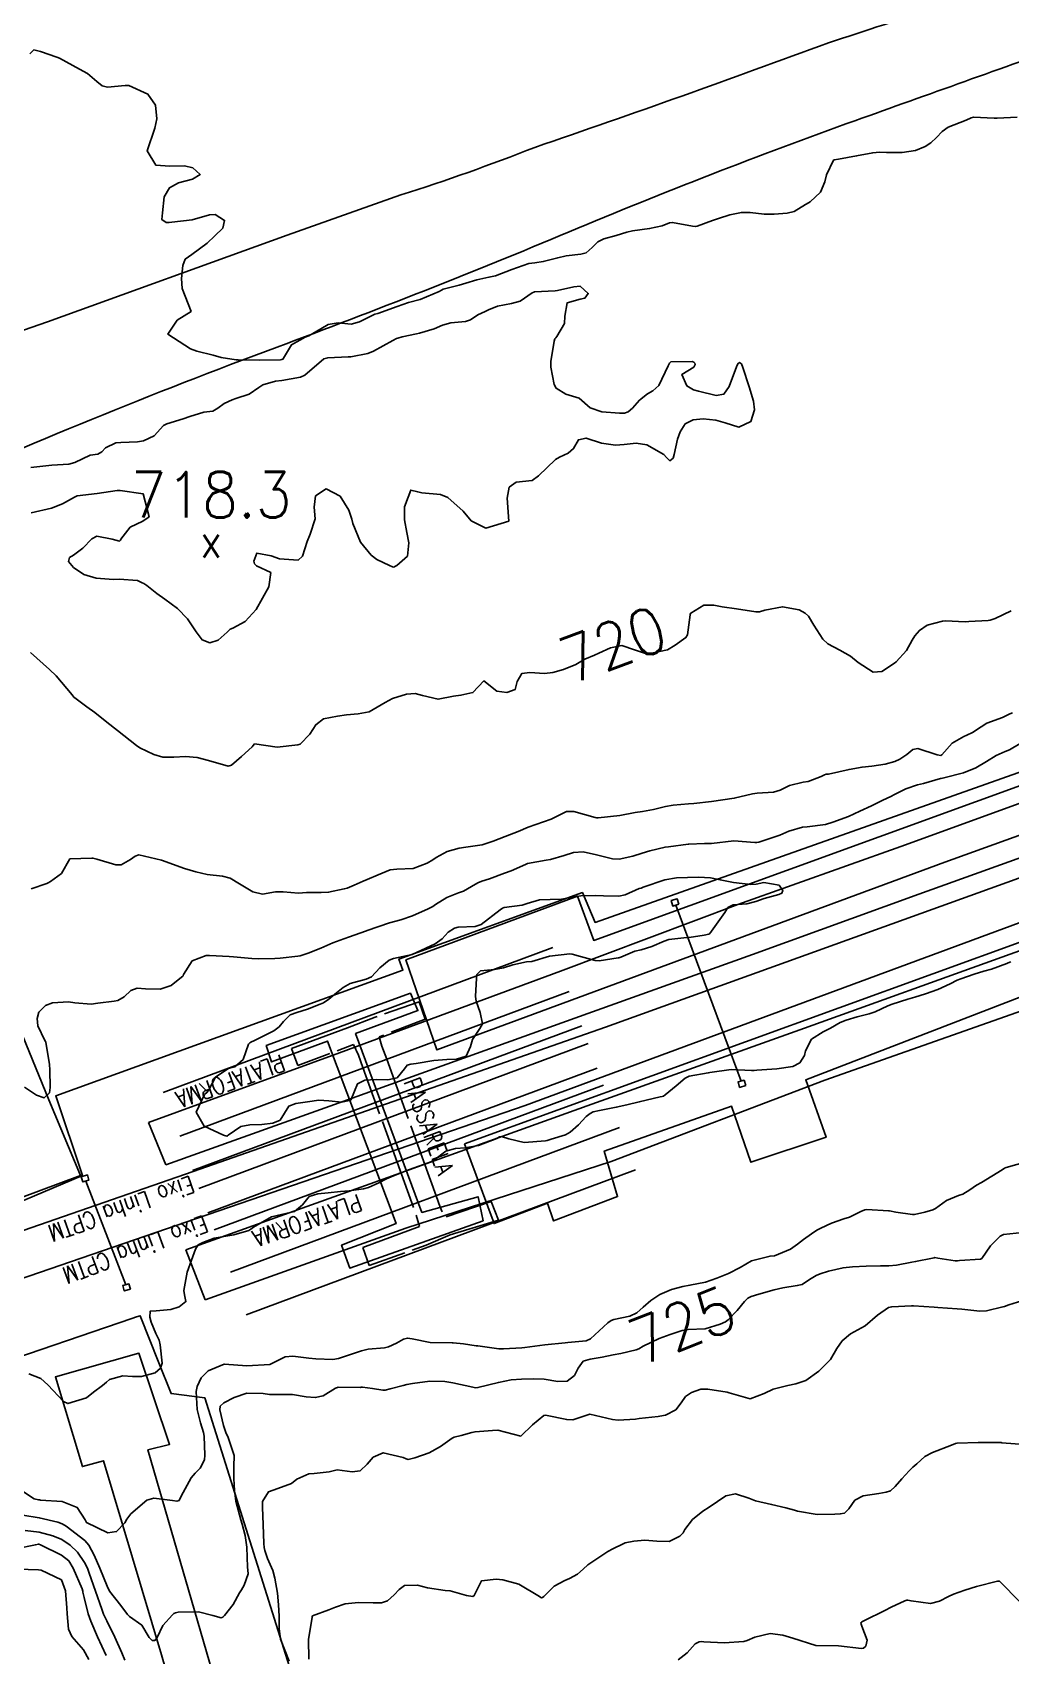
# Model space of a CAD drawing. Header units: metres. Extents: x 307586 to 320046, y 7427249 to 7434250.
# Drawn here: x 312588.5 to 312674, y 7431961.5 to 7432103.5 of the extents above; entities that cross this region are included whole.
import ezdxf
from ezdxf.enums import TextEntityAlignment as Align

# ---------------------------------------------------------------- set-up
doc = ezdxf.new("R2010")
doc.units = ezdxf.units.M
doc.header["$MEASUREMENT"] = 0
doc.linetypes.add('CONTINUO', pattern=[0])
doc.linetypes.add('TRACEJADO', pattern=[8.7, 8, -0.7])
for name, color, linetype in [('Cotas', 45, 'Continuous'), ('Curvas de Nivel 1m', 11, 'Continuous'), ('Curvas de Nivel 5m', 15, 'Continuous'), ('Divisa', 42, 'FENCELINE2'), ('Estações', 252, 'Continuous'), ('Linha Férrea', 20, 'Continuous'), ('PASSARELA', 45, 'Continuous'), ('PLATAFORMA', 45, 'Continuous'), ('Pontes_Viadutos_Tubos', 190, 'Continuous'), ('Pontos Cotados', 45, 'Continuous'), ('Portico', 45, 'Continuous'), ('TEXTO', 45, 'Continuous'), ('TRILHO', 45, 'Continuous'), ('Vias Primárias', 230, 'Continuous')]:
    doc.layers.add(name, color=color, linetype=linetype)
doc.styles.add('ROMANS', font='romans', dxfattribs={"height": 0.2})
doc.styles.add('Style-STANDARD', font='STANDARD.shx')
doc.linetypes.add('FENCELINE2', pattern='A,0.25,-0.1,[132,ltypeshp.shx,S=0.1,R=0,X=-0.1,Y=0],-0.1,1', length=1.45)

# ---------------------------------------------------------------- blocks, each defined once
blk = doc.blocks.new('ELVTXT_106')
at = {"layer": 'Pontos Cotados', "linetype": 'Continuous', "style": 'Style-STANDARD'}
for s, height, p in [('718.3', 4, (0, 4)), ('x', 3, (0, 0))]:
    blk.add_text(s, height=height, dxfattribs=at).set_placement(p, align=Align.MIDDLE_CENTER)

msp = doc.modelspace()

# ---------------------------------------------------------------- linework, layer by layer
at = {"layer": 'Curvas de Nivel 1m', "flags": 128}
for points, elevation in [([(312588.39, 7432061.49), (312590.16, 7432061.9), (312591.13, 7432062.25), (312592.18, 7432062.85), (312592.43, 7432062.95), (312594.18, 7432063.18), (312595.92, 7432063.43), (312596.19, 7432063.42), (312598.18, 7432063.14), (312598.71, 7432061.13), (312598.15, 7432060.75), (312597.06, 7432060.23), (312596.23, 7432059.16), (312596.2, 7432059.09), (312596.13, 7432059.01), (312595.47, 7432059.17), (312594.14, 7432059.43), (312593.7, 7432059.19), (312592.92, 7432058.4), (312592.11, 7432057.77), (312591.76, 7432057.56), (312591.66, 7432057.21), (312592.1, 7432056.69), (312592.99, 7432056.09), (312594.09, 7432055.77), (312595.59, 7432055.66), (312596.09, 7432055.68), (312597.68, 7432055.55), (312598.09, 7432055.36), (312598.24, 7432055.29), (312598.5, 7432055.13), (312599.38, 7432054.42), (312600.07, 7432053.92), (312601.18, 7432053.1), (312602.05, 7432052.22), (312602.81, 7432051.08), (312603.34, 7432050.38), (312604.02, 7432050.12), (312604.73, 7432050.35), (312605.53, 7432051.05), (312605.79, 7432051.29), (312606.04, 7432051.4), (312607.1, 7432051.98), (312608.06, 7432053.02), (312609.16, 7432055), (312609.34, 7432056.25), (312608.1, 7432056.83), (312607.93, 7432057.02), (312607.86, 7432057.26), (312608.12, 7432057.94), (312609.39, 7432057.73), (312610.11, 7432057.45), (312611.74, 7432057.35), (312612.11, 7432057.7), (312612.53, 7432058.96), (312612.79, 7432059.61), (312613.21, 7432060.95), (312613.15, 7432061.97), (312613.24, 7432062.95), (312614.19, 7432063.57), (312615.42, 7432062.93), (312616.16, 7432061.71), (312616.44, 7432060.92), (312616.53, 7432060.54), (312617.19, 7432058.91), (312618.12, 7432057.78), (312618.62, 7432057.4), (312619.72, 7432056.88), (312619.99, 7432056.76), (312620.1, 7432056.74), (312620.2, 7432056.77), (312620.37, 7432056.87), (312621.29, 7432057.69), (312621.42, 7432058.86), (312621.23, 7432059.77), (312621.03, 7432060.86), (312621.04, 7432061.99), (312621.34, 7432062.86), (312621.58, 7432063.47), (312622.19, 7432063.31), (312622.56, 7432063.22), (312624.19, 7432063.07), (312624.83, 7432062.81), (312626.17, 7432061.62), (312626.87, 7432060.79), (312628.15, 7432060.14), (312630.15, 7432060.75), (312630, 7432062.75), (312630.19, 7432063.72), (312630.79, 7432064.15), (312632.2, 7432064.3), (312632.74, 7432064.72), (312634.22, 7432066.13), (312634.57, 7432066.35), (312635.34, 7432066.69), (312635.81, 7432067.1), (312636.24, 7432067.87), (312636.91, 7432068.01), (312638.24, 7432067.57), (312639.48, 7432067.39), (312640.24, 7432067.45), (312641.29, 7432067.57), (312642.23, 7432067.41), (312643.7, 7432066.59), (312643.95, 7432066.31), (312644.22, 7432066.03), (312644.52, 7432066.27), (312644.61, 7432066.58), (312644.9, 7432067.91), (312645.12, 7432068.57), (312645.58, 7432069.25), (312646.26, 7432069.61), (312647.13, 7432069.69), (312648.26, 7432069.58), (312649.07, 7432069.34), (312650.26, 7432068.98), (312651.3, 7432069.46), (312651.63, 7432070.5), (312651.53, 7432071.25), (312651.17, 7432072.5), (312650.62, 7432074.2), (312650.49, 7432074.51), (312650.32, 7432074.62), (312650.18, 7432074.51), (312650.06, 7432074.26), (312649.42, 7432072.52), (312648.96, 7432071.86), (312648.29, 7432071.74), (312646.74, 7432072.11), (312646.3, 7432072.23), (312645.71, 7432072.57), (312645.29, 7432073.59), (312646.32, 7432074.23), (312646.43, 7432074.45), (312646.4, 7432074.56), (312646.32, 7432074.64), (312646.19, 7432074.7), (312644.32, 7432074.68), (312644.19, 7432074.58), (312644.07, 7432074.33), (312643.28, 7432072.6), (312642.74, 7432072.16), (312642.29, 7432071.89), (312641.58, 7432071.32), (312640.95, 7432070.62), (312640.6, 7432070.3), (312640.27, 7432070.2), (312639.82, 7432070.19), (312638.27, 7432070.32), (312637.27, 7432070.67), (312636.29, 7432071.5), (312635.13, 7432071.85), (312634.3, 7432072.37), (312634.11, 7432072.7), (312633.83, 7432074.22), (312633.82, 7432074.71), (312634.13, 7432076.49), (312634.18, 7432076.7), (312634.25, 7432076.79), (312634.35, 7432076.89), (312635.01, 7432078.05), (312635.04, 7432078.69), (312635.25, 7432079.83), (312636.39, 7432080.16), (312636.8, 7432080.26), (312637.09, 7432080.67), (312636.4, 7432081.29), (312635.85, 7432081.23), (312634.4, 7432080.91), (312634.21, 7432080.88), (312632.39, 7432080.8), (312632.34, 7432080.79), (312632.18, 7432080.73), (312631.15, 7432079.98), (312630.38, 7432079.79), (312629.15, 7432079.54), (312628.38, 7432079.22), (312628.07, 7432079.08), (312627.45, 7432078.79), (312626.79, 7432078.37), (312626.36, 7432078.22), (312625.07, 7432078.1), (312624.36, 7432077.89), (312623.63, 7432077.56), (312622.35, 7432077.19), (312622.07, 7432077.13), (312620.82, 7432076.87), (312620.45, 7432076.76), (312620.34, 7432076.72), (312620.02, 7432076.55), (312618.33, 7432075.62), (312617.82, 7432075.41), (312616.33, 7432075.13), (312616.12, 7432075.12), (312614.32, 7432075.04), (312613.99, 7432074.94), (312612.31, 7432073.51), (312611.95, 7432073.33), (312610.3, 7432073.06), (312609.75, 7432073), (312608.64, 7432072.67), (312608.29, 7432072.44), (312607.45, 7432071.87), (312606.28, 7432071.47), (312605.96, 7432071.36), (312605.27, 7432071.05), (312604.7, 7432070.63), (312604.27, 7432070.38), (312603.48, 7432070.28), (312602.26, 7432069.9), (312601.67, 7432069.69), (312600.25, 7432069.27), (312599.97, 7432069.11), (312599.15, 7432068.21), (312598.23, 7432067.76), (312597.7, 7432067.68), (312596.23, 7432067.63), (312595.81, 7432067.59), (312594.89, 7432067.17), (312594.58, 7432066.82), (312594.22, 7432066.62), (312593.55, 7432066.52), (312592.21, 7432065.88), (312591.69, 7432065.73), (312590.21, 7432065.64), (312588.38, 7432065.43)], 719), ([(312588.41, 7432028.6), (312589.77, 7432029.06), (312589.88, 7432029.12), (312590.1, 7432029.23), (312591.06, 7432029.94), (312591.79, 7432031.21), (312593.69, 7432031.29), (312593.79, 7432031.29), (312594.15, 7432031.18), (312595.79, 7432030.69), (312596.25, 7432030.7), (312597.08, 7432031.15), (312597.48, 7432031.46), (312597.8, 7432031.56), (312599.79, 7432031.11), (312601.79, 7432030.36), (312602.8, 7432030.09), (312603.78, 7432029.86), (312605.13, 7432029.69), (312605.78, 7432029.52), (312606.61, 7432029.03), (312607.76, 7432028.33), (312608.63, 7432028.14), (312609.76, 7432028.34), (312610.42, 7432028.33), (312611.76, 7432028.2), (312612.46, 7432028.26), (312613.76, 7432028.27), (312614.4, 7432028.29), (312615.77, 7432028.58), (312616.03, 7432028.66), (312616.63, 7432028.91), (312617.42, 7432029.26), (312617.78, 7432029.4), (312618.72, 7432029.82), (312619.79, 7432030.26), (312620.35, 7432030.3), (312621.79, 7432030.36), (312623, 7432030.83), (312623.5, 7432031.12), (312623.8, 7432031.33), (312624.75, 7432031.86), (312625.81, 7432032.14), (312626.38, 7432032.23), (312627.82, 7432032.45), (312628.08, 7432032.52), (312628.79, 7432032.77), (312629.83, 7432033.16), (312630.96, 7432033.61), (312631.84, 7432033.99), (312633.84, 7432034.7), (312635.19, 7432035.35), (312635.85, 7432035.36), (312637.69, 7432034.82), (312637.84, 7432034.79), (312637.97, 7432034.79), (312639.85, 7432035), (312641.2, 7432035.26), (312641.85, 7432035.37), (312642.79, 7432035.54), (312643.86, 7432035.8), (312644.52, 7432035.91), (312645.86, 7432036.04), (312646.34, 7432036.07), (312647.86, 7432036.22), (312649.86, 7432036.51), (312651.46, 7432036.91), (312651.87, 7432036.97), (312653.3, 7432037.04), (312653.87, 7432037.22), (312654.7, 7432037.63), (312655.89, 7432037.92), (312656.33, 7432037.99), (312657.45, 7432038.42), (312657.75, 7432038.57), (312657.89, 7432038.61), (312658.11, 7432038.63), (312659.9, 7432039.04), (312661.04, 7432039.24), (312661.9, 7432039.31), (312663.04, 7432039.49), (312663.91, 7432039.73), (312664.33, 7432039.92), (312664.94, 7432040.33), (312665.47, 7432040.77), (312665.92, 7432040.86), (312667.6, 7432040.3), (312667.91, 7432040.26), (312668.01, 7432040.3), (312668.9, 7432041.32), (312669.94, 7432041.91), (312670.19, 7432042.02), (312670.69, 7432042.26), (312671.44, 7432042.77), (312671.95, 7432043.07), (312673.3, 7432043.58), (312673.96, 7432043.91), (312674.18, 7432044)], 721), ([(312587.8, 7432011.26), (312588.86, 7432010.56), (312589.54, 7432010.31), (312590.01, 7432010.76), (312590.07, 7432011.22), (312590.04, 7432012.76), (312589.99, 7432013.23), (312589.67, 7432015.17), (312589.65, 7432015.23), (312589.6, 7432015.32), (312588.99, 7432016.61), (312588.91, 7432017.24), (312589.06, 7432017.81), (312589.64, 7432018.38), (312590.25, 7432018.61), (312591.65, 7432018.71), (312592.22, 7432018.63), (312593.64, 7432018.5), (312594.23, 7432018.59), (312595.65, 7432018.77), (312595.98, 7432018.83), (312596.52, 7432019.15), (312597.1, 7432019.7), (312597.66, 7432019.91), (312598.38, 7432019.85), (312599.66, 7432019.83), (312600.63, 7432020.13), (312601.67, 7432020.98), (312601.72, 7432021.09), (312602.48, 7432022.29), (312603.7, 7432022.76), (312603.99, 7432022.77), (312605.7, 7432022.68), (312606.09, 7432022.64), (312607.69, 7432022.49), (312608.24, 7432022.47), (312609.7, 7432022.5), (312610.15, 7432022.53), (312611.7, 7432022.7), (312611.92, 7432022.74), (312612.62, 7432022.96), (312613.71, 7432023.39), (312614.76, 7432023.88), (312615.72, 7432024.23), (312616.23, 7432024.4), (312617.63, 7432024.9), (312617.7, 7432024.92), (312617.72, 7432024.93), (312617.77, 7432024.94), (312619.73, 7432025.61), (312620.71, 7432025.88), (312621.74, 7432026.22), (312623.11, 7432026.83), (312623.52, 7432027.05), (312623.75, 7432027.21), (312624.72, 7432027.85), (312625.76, 7432028.24), (312626.18, 7432028.38), (312626.88, 7432028.79), (312627.44, 7432029.12), (312627.78, 7432029.25), (312628.47, 7432029.46), (312629.78, 7432029.95), (312630.35, 7432030.18), (312631.61, 7432030.73), (312631.73, 7432030.79), (312631.79, 7432030.81), (312633.41, 7432031.1), (312633.8, 7432031.17), (312634.98, 7432031.51), (312635.81, 7432031.78), (312636.66, 7432031.82), (312637.81, 7432031.58), (312639.22, 7432031.22), (312639.8, 7432031.19), (312640.98, 7432031.44), (312641.81, 7432031.7), (312642.49, 7432031.93), (312643.82, 7432032.24), (312644.11, 7432032.28), (312645.82, 7432032.49), (312645.89, 7432032.49), (312647.27, 7432032.55), (312647.79, 7432032.57), (312647.82, 7432032.57), (312647.86, 7432032.57), (312649.83, 7432032.79), (312651.66, 7432032.65), (312651.82, 7432032.64), (312652.01, 7432032.67), (312653.83, 7432033.29), (312654.64, 7432033.64), (312655.84, 7432033.99), (312656.24, 7432034.03), (312657.84, 7432034.23), (312658.49, 7432034.41), (312659.85, 7432034.93), (312660.85, 7432035.38), (312661.86, 7432035.86), (312662.86, 7432036.36), (312663.54, 7432036.67), (312663.87, 7432036.84), (312664.86, 7432037.35), (312665.88, 7432037.69), (312666.39, 7432037.81), (312667.89, 7432038.24), (312667.94, 7432038.25), (312668.19, 7432038.3), (312669.9, 7432038.75), (312670.98, 7432039.19), (312671.91, 7432039.72), (312672.77, 7432040.24), (312673.54, 7432040.61), (312673.92, 7432040.76), (312674.85, 7432041.29)], 722), ([(312588.19, 7431986.19), (312589.25, 7431985.77), (312589.85, 7431985.22), (312591.23, 7431983.75), (312591.6, 7431983.58), (312593.23, 7431984.07), (312593.85, 7431984.56), (312594.64, 7431985.17), (312594.97, 7431985.44), (312595.25, 7431985.69), (312596.4, 7431986), (312597.25, 7431985.94), (312598.05, 7431985.93), (312599.25, 7431986.26), (312599.7, 7431986.67), (312599.84, 7431987.1), (312599.67, 7431988.72), (312599.58, 7431989.11), (312599.3, 7431989.7), (312598.89, 7431990.69), (312598.78, 7431991.12), (312598.79, 7431991.65), (312599.32, 7431991.7), (312600.62, 7431991.8), (312601.33, 7431992.05), (312601.93, 7431992.49), (312601.79, 7431993.08), (312601.73, 7431993.47), (312602.04, 7431995.08), (312602.42, 7431996.13), (312602.75, 7431997.07), (312603, 7431997.45), (312603.39, 7431997.67), (312604.4, 7431998.05), (312605.4, 7431998.22), (312606.12, 7431998.32), (312607.41, 7431998.72), (312607.6, 7431998.83), (312607.82, 7431999.01), (312609.42, 7431999.92), (312610.29, 7432000.12), (312611.43, 7432000.38), (312612.12, 7432000.96), (312612.71, 7432001.69), (312613.45, 7432001.92), (312614.37, 7432002.01), (312615.45, 7432002.11), (312616.2, 7432002.17), (312617.45, 7432002.35), (312617.89, 7432002.46), (312618.78, 7432002.88), (312619.47, 7432003.22), (312620.08, 7432003.48), (312621.47, 7432004.06), (312623.42, 7432004.76), (312623.48, 7432004.77), (312623.52, 7432004.78), (312623.56, 7432004.82), (312624.66, 7432005.64), (312625.49, 7432005.88), (312626.33, 7432005.95), (312627.5, 7432006.15), (312629.1, 7432006.76), (312629.35, 7432006.91), (312629.51, 7432006.93), (312630.14, 7432006.74), (312631.5, 7432006.42), (312633.36, 7432006.56), (312633.5, 7432006.59), (312633.58, 7432006.62), (312633.84, 7432006.7), (312635.11, 7432007.08), (312635.51, 7432007.3), (312636.24, 7432007.96), (312636.91, 7432008.67), (312637.25, 7432008.95), (312637.54, 7432009.08), (312638.09, 7432009.21), (312639.54, 7432009.49), (312640.46, 7432009.7), (312641.55, 7432009.96), (312643.37, 7432010.4), (312643.55, 7432010.44), (312643.66, 7432010.47), (312643.82, 7432010.58), (312644.78, 7432011.35), (312645.57, 7432012.03), (312645.93, 7432012.2), (312647.58, 7432012.5), (312647.61, 7432012.51), (312647.73, 7432012.54), (312649.59, 7432012.79), (312651.37, 7432012.71), (312651.59, 7432012.71), (312651.84, 7432012.74), (312653.59, 7432012.85), (312654.98, 7432013.05), (312655.59, 7432013.37), (312656.01, 7432014.03), (312656.1, 7432014.44), (312656.6, 7432015.44), (312657.62, 7432016.08), (312658.28, 7432016.41), (312659.12, 7432016.91), (312659.63, 7432017.12), (312660.61, 7432017.4), (312661.64, 7432017.67), (312662.17, 7432017.84), (312663.28, 7432018.35), (312663.65, 7432018.5), (312665.04, 7432018.95), (312665.66, 7432019.13), (312666.58, 7432019.4), (312667.67, 7432019.79), (312668.72, 7432020.28), (312669.35, 7432020.6), (312669.68, 7432020.73), (312670.82, 7432021.13), (312671.69, 7432021.4), (312672.35, 7432021.58), (312673.7, 7432022.07), (312673.8, 7432022.12), (312674.04, 7432022.22)], 723), ([(312587.72, 7431975.85), (312588.67, 7431975.24), (312589.05, 7431975.16), (312589.12, 7431975.15), (312589.22, 7431975.14), (312591.12, 7431975), (312592.43, 7431974.5), (312593.11, 7431973.42), (312593.23, 7431973.18), (312595.09, 7431972.26), (312595.87, 7431972.38), (312596.57, 7431973.15), (312596.77, 7431973.48), (312597.11, 7431973.94), (312598.5, 7431975.12), (312599.12, 7431975.31), (312600.76, 7431975.09), (312601.12, 7431975.05), (312601.32, 7431975.09), (312601.51, 7431975.47), (312602.39, 7431977.07), (312602.73, 7431977.49), (312603.16, 7431977.94), (312603.55, 7431978.67), (312603.58, 7431979.06), (312603.52, 7431980.72), (312603.47, 7431981.06), (312603.21, 7431981.89), (312602.9, 7431983.06), (312602.81, 7431984.64), (312602.9, 7431985.07), (312603.25, 7431985.84), (312603.87, 7431986.44), (312605.26, 7431987.01), (312605.29, 7431987.01), (312607.26, 7431986.88), (312609.26, 7431986.99), (312610.59, 7431987.66), (312611.27, 7431987.73), (312612.67, 7431987.55), (312613.27, 7431987.49), (312614.76, 7431987.44), (312615.27, 7431987.51), (312616.32, 7431987.87), (312617.28, 7431988.19), (312617.85, 7431988.32), (312619.29, 7431988.46), (312619.62, 7431988.53), (312620.32, 7431988.86), (312620.94, 7431989.21), (312621.3, 7431989.31), (312621.69, 7431989.24), (312623.29, 7431988.93), (312625.21, 7431988.88), (312625.29, 7431988.88), (312626.18, 7431988.79), (312627.29, 7431988.64), (312627.45, 7431988.62), (312629.29, 7431988.37), (312629.68, 7431988.35), (312631.29, 7431988.44), (312631.55, 7431988.47), (312633.29, 7431988.7), (312635.09, 7431988.89), (312635.3, 7431988.92), (312636.9, 7431989.06), (312637.3, 7431989.24), (312638.82, 7431990.64), (312639.11, 7431990.84), (312639.32, 7431990.92), (312640.72, 7431991.22), (312641.33, 7431991.51), (312641.91, 7431992.02), (312642.56, 7431992.59), (312643.35, 7431993.11), (312644.37, 7431993.55), (312645.36, 7431993.81), (312645.99, 7431993.92), (312647.36, 7431994.19), (312648.35, 7431994.53), (312649.37, 7431994.94), (312650.38, 7431995.49), (312651.38, 7431996.06), (312652.99, 7431996.47), (312653.35, 7431996.5), (312653.38, 7431996.51), (312654.77, 7431997.07), (312655.4, 7431997.51), (312655.92, 7431997.92), (312656.61, 7431998.43), (312657.09, 7431998.75), (312657.42, 7431998.92), (312658.37, 7431999.36), (312659.43, 7431999.74), (312659.93, 7431999.88), (312660.93, 7432000.38), (312661.28, 7432000.52), (312661.44, 7432000.54), (312663.33, 7432000.44), (312663.43, 7432000.43), (312663.98, 7432000.33), (312665.43, 7432000.11), (312665.63, 7432000.12), (312666.52, 7432000.31), (312667.22, 7432000.51), (312667.44, 7432000.65), (312668.4, 7432001.34), (312669.46, 7432001.76), (312669.83, 7432001.89), (312670.45, 7432002.26), (312671.05, 7432002.67), (312671.47, 7432002.91), (312673.29, 7432004.03), (312673.48, 7432004.16), (312673.63, 7432004.22), (312675.49, 7432004.76)], 724), ([(312610.95, 7431961.05), (312610.18, 7431962.98), (312610.08, 7431963.89), (312610.07, 7431964.98), (312610.01, 7431965.98), (312609.94, 7431966.98), (312609.7, 7431968.32), (312609.51, 7431968.99), (312609.06, 7431970.04), (312608.81, 7431970.73), (312608.76, 7431970.99), (312608.73, 7431971.34), (312608.67, 7431973), (312608.61, 7431974.49), (312608.62, 7431975), (312609.13, 7431975.86), (312609.97, 7431976.14), (312611.14, 7431976.58), (312611.61, 7431976.96), (312612.67, 7431977.42), (312613.15, 7431977.45), (312614.46, 7431977.62), (312615.16, 7431977.79), (312616.45, 7431977.61), (312617.15, 7431977.68), (312617.76, 7431978.29), (312618.3, 7431978.88), (312619.18, 7431979.27), (312620.92, 7431978.85), (312621.17, 7431978.74), (312621.34, 7431978.68), (312621.94, 7431978.84), (312623.18, 7431979.26), (312624.19, 7431979.81), (312625.19, 7431980.54), (312625.36, 7431980.63), (312625.99, 7431980.79), (312626.93, 7431981.05), (312627.2, 7431981.11), (312628.74, 7431981.22), (312629.2, 7431981.26), (312631.19, 7431980.73), (312632.21, 7431981.72), (312633.22, 7431982.52), (312633.37, 7431982.55), (312635.22, 7431982.17), (312635.75, 7431982.14), (312637.22, 7431982.66), (312639.22, 7431982.19), (312639.72, 7431982.12), (312641.22, 7431982.22), (312641.55, 7431982.27), (312643.22, 7431982.44), (312643.34, 7431982.46), (312643.84, 7431982.57), (312644.76, 7431983.04), (312645.23, 7431983.65), (312645.61, 7431984.18), (312646.11, 7431984.55), (312646.95, 7431984.84), (312647.25, 7431984.85), (312647.54, 7431984.83), (312649.24, 7431984.57), (312649.42, 7431984.51), (312651.24, 7431983.99), (312652.46, 7431984.47), (312653.25, 7431984.85), (312654.54, 7431985.15), (312655.25, 7431985.29), (312656.11, 7431985.58), (312657.26, 7431986.42), (312658.27, 7431987.42), (312658.83, 7431988.4), (312659.3, 7431989.05), (312660.02, 7431989.67), (312661.31, 7431990.37), (312662.38, 7431991.3), (312663.34, 7431991.97), (312663.63, 7431992.04), (312665.34, 7431992.12), (312665.54, 7431992.12), (312667.34, 7431992.01), (312667.66, 7431991.98), (312669.34, 7431991.87), (312669.76, 7431991.84), (312671.33, 7431991.67), (312671.9, 7431991.68), (312673.34, 7431992.03), (312673.48, 7431992.07), (312673.87, 7431992.21), (312674.99, 7431992.56)], 726), ([(312612.68, 7431961.23), (312612.63, 7431962.95), (312612.96, 7431964.9), (312612.97, 7431964.94), (312613, 7431965.01), (312614.41, 7431965.53), (312615.01, 7431965.77), (312615.86, 7431966.07), (312617.02, 7431966.18), (312618.29, 7431966.15), (312619.02, 7431966.16), (312619.56, 7431966.32), (312620.14, 7431966.86), (312620.57, 7431967.32), (312621.04, 7431967.66), (312622.18, 7431967.69), (312623.03, 7431967.47), (312624.6, 7431967.23), (312625.03, 7431967.19), (312626.46, 7431966.79), (312627.02, 7431966.7), (312627.13, 7431966.78), (312627.75, 7431968.06), (312629.04, 7431968.21), (312629.64, 7431968.15), (312631.04, 7431967.79), (312632.82, 7431966.7), (312632.94, 7431966.61), (312633.02, 7431966.59), (312633.11, 7431966.61), (312633.21, 7431966.7), (312634.12, 7431967.61), (312635.04, 7431968.11), (312635.45, 7431968.27), (312636.16, 7431968.67), (312636.64, 7431969.08), (312637.06, 7431969.46), (312638.81, 7431970.63), (312638.98, 7431970.73), (312639.08, 7431970.79), (312640.31, 7431971.4), (312641.09, 7431971.53), (312642.05, 7431971.64), (312643.09, 7431971.55), (312644.16, 7431971.5), (312645.09, 7431971.98), (312645.39, 7431972.26), (312645.53, 7431972.56), (312646.22, 7431973.45), (312647.12, 7431974.17), (312647.67, 7431974.53), (312649.13, 7431975.51), (312649.96, 7431975.68), (312651.13, 7431975.29), (312651.72, 7431975.07), (312653.13, 7431974.75), (312654.38, 7431974.45), (312655.12, 7431974.25), (312655.38, 7431974.18), (312657.12, 7431973.87), (312658.64, 7431973.91), (312659.12, 7431973.93), (312659.51, 7431974), (312659.87, 7431974.38), (312660.39, 7431975.12), (312661.13, 7431975.5), (312662.51, 7431975.72), (312663.14, 7431975.82), (312663.52, 7431975.95), (312663.92, 7431976.33), (312664.5, 7431976.98), (312665.16, 7431977.7), (312665.48, 7431978), (312665.81, 7431978.31), (312666.52, 7431978.96), (312667.18, 7431979.29), (312668.84, 7431979.93), (312669.19, 7431980.09), (312669.34, 7431980.12), (312671.19, 7431980.17), (312673.14, 7431980.17), (312673.19, 7431980.16), (312673.26, 7431980.15), (312675.19, 7431980)], 727), ([(312587.07, 7431970.88), (312588.77, 7431971.23), (312589.03, 7431971.28), (312589.07, 7431971.27), (312589.2, 7431971.23), (312591.06, 7431970.32), (312591.68, 7431969.82), (312592.08, 7431969.19), (312592.85, 7431967.36), (312592.9, 7431967.18), (312592.92, 7431967.08), (312593.02, 7431966.62), (312593.39, 7431965.18), (312593.61, 7431964.56), (312594.2, 7431963.17), (312594.96, 7431961.53)], 727), ([(312587.87, 7431972.47), (312589.09, 7431972.32), (312590.3, 7431972), (312591.08, 7431971.68), (312591.81, 7431971.2), (312592.45, 7431970.57), (312593.06, 7431969.69), (312593.31, 7431969.18), (312593.48, 7431968.74), (312594.02, 7431967.17), (312594.58, 7431965.59), (312594.73, 7431965.16), (312595, 7431964.58), (312595.72, 7431963.15), (312596.32, 7431961.78), (312596.58, 7431961.14)], 726), ([(312587.22, 7431969.08), (312589.05, 7431969.04), (312589.26, 7431969.02), (312591.04, 7431968.16), (312591.4, 7431967.2), (312591.52, 7431965.72), (312591.53, 7431965.2), (312591.65, 7431963.86), (312591.96, 7431963.2), (312592.97, 7431962.03), (312593.45, 7431961.18)], 728), ([(312644.96, 7431961.15), (312645.75, 7431961.77), (312646.44, 7431962.55), (312646.78, 7431962.74), (312646.99, 7431962.77), (312647.2, 7431962.75), (312648.98, 7431962.64), (312650.7, 7431962.77), (312650.99, 7431962.86), (312651.66, 7431963.15), (312652.99, 7431963.46), (312654.11, 7431963.33), (312654.99, 7431963.07), (312656.98, 7431962.42), (312658.98, 7431962.39), (312660.98, 7431962.16), (312661.16, 7431962.19), (312661.35, 7431962.36), (312661.49, 7431962.87), (312661, 7431964.11), (312660.93, 7431964.37), (312660.94, 7431964.44), (312661, 7431964.5), (312661.25, 7431964.61), (312663.01, 7431965.47), (312663.59, 7431965.76), (312664.77, 7431966.32), (312664.96, 7431966.38), (312665.02, 7431966.38), (312665.32, 7431966.32), (312667.02, 7431966.1), (312667.81, 7431966.29), (312668.59, 7431966.71), (312669.03, 7431966.9), (312670.03, 7431967.27), (312671.04, 7431967.58), (312672.88, 7431968.05), (312673.05, 7431968.03), (312674.84, 7431966.2)], 728)]:
    msp.add_lwpolyline(points, dxfattribs=dict(at, elevation=elevation))
at = {"layer": 'Curvas de Nivel 1m', "elevation": 723, "flags": 128}
msp.add_lwpolyline([(312651.78, 7432028.99), (312652.44, 7432029.14), (312653.78, 7432028.92), (312654.1, 7432028.46), (312654.02, 7432028.21), (312653.77, 7432028.09), (312652.48, 7432027.76), (312651.76, 7432027.48), (312650.97, 7432027.28), (312649.75, 7432027.2), (312649.31, 7432026.96), (312649.03, 7432026.52), (312647.72, 7432024.7), (312647.63, 7432024.63), (312647.22, 7432024.54), (312645.93, 7432024.35), (312645.72, 7432024.33), (312644.14, 7432024.16), (312643.72, 7432024.03), (312642.66, 7432023.54), (312641.71, 7432023.26), (312641.18, 7432023.14), (312639.93, 7432022.63), (312639.77, 7432022.56), (312639.7, 7432022.55), (312638.05, 7432022.31), (312637.7, 7432022.32), (312636.41, 7432022.67), (312635.7, 7432022.88), (312635.49, 7432022.9), (312633.7, 7432022.7), (312632.17, 7432022.25), (312631.69, 7432022.2), (312630.49, 7432021.95), (312629.69, 7432021.67), (312628.9, 7432021.55), (312627.68, 7432021.42), (312627.37, 7432021.09), (312627.33, 7432020.78), (312627.25, 7432019.19), (312627.31, 7432018.78), (312627.64, 7432017.78), (312627.84, 7432016.78), (312627.62, 7432016.37), (312626.97, 7432015.43), (312626.81, 7432014.79), (312626.43, 7432013.96), (312625.59, 7432013.7), (312624.73, 7432013.67), (312623.59, 7432013.57), (312622.06, 7432013.32), (312621.59, 7432013.27), (312621.26, 7432013.18), (312621.04, 7432012.86), (312620.38, 7432012.06), (312619.57, 7432011.88), (312618.55, 7432011.91), (312617.57, 7432011.86), (312616.92, 7432011.55), (312616.67, 7432010.91), (312616.33, 7432010.12), (312615.54, 7432009.93), (312614.41, 7432010.06), (312613.54, 7432010.1), (312612.56, 7432009.97), (312611.54, 7432009.81), (312610.93, 7432009.59), (312610.53, 7432008.98), (312610.15, 7432008.36), (312609.52, 7432008.09), (312608.55, 7432007.97), (312607.52, 7432007.94), (312606.73, 7432007.81), (312605.63, 7432007.04), (312605.57, 7432006.98), (312605.5, 7432006.96), (312605.22, 7432007.04), (312603.51, 7432007.84), (312602.83, 7432009.07), (312603.55, 7432010.6), (312603.79, 7432010.81), (312603.96, 7432011.06), (312604.5, 7432012.12), (312605.58, 7432012.86), (312605.72, 7432012.9), (312606.19, 7432013.03), (312606.94, 7432013.68), (312607.4, 7432015.02), (312607.5, 7432015.12), (312607.6, 7432015.17), (312607.91, 7432015.32), (312609.61, 7432016.18), (312610.08, 7432016.53), (312610.46, 7432016.98), (312611.04, 7432017.57), (312611.63, 7432017.77), (312612.54, 7432018.06), (312613.65, 7432018.5), (312613.95, 7432018.63), (312614.43, 7432018.93), (312615.09, 7432019.49), (312615.66, 7432019.97), (312616.28, 7432020.31), (312617.67, 7432020.68), (312618.16, 7432020.89), (312618.88, 7432021.69), (312619.7, 7432022.36), (312620.06, 7432022.51), (312621.7, 7432022.85), (312623.71, 7432023.78), (312624.32, 7432024.21), (312624.86, 7432024.81), (312625.39, 7432025.14), (312625.73, 7432025.24), (312627.2, 7432025.31), (312627.73, 7432025.48), (312629.4, 7432026.76), (312629.59, 7432026.9), (312629.75, 7432026.97), (312631.31, 7432027.17), (312631.75, 7432027.31), (312632.84, 7432027.63), (312633.76, 7432027.65), (312634.76, 7432027.69), (312635.76, 7432027.87), (312636.46, 7432027.98), (312637.76, 7432028.01), (312638.43, 7432027.98), (312639.76, 7432027.96), (312640.32, 7432028.07), (312641.56, 7432028.61), (312641.73, 7432028.66), (312641.77, 7432028.68), (312641.89, 7432028.73), (312643.78, 7432029.39), (312644.81, 7432029.55), (312645.78, 7432029.59), (312646.72, 7432029.61), (312647.78, 7432029.57), (312648.64, 7432029.39), (312649.78, 7432029.15), (312651.31, 7432028.96)], close=True, dxfattribs=at)
at = {"layer": 'Curvas de Nivel 5m', "flags": 128}
for points, elevation in [([(312674.58, 7432096.07), (312672.83, 7432096), (312672.58, 7432096), (312670.78, 7432096.07), (312670.58, 7432096.03), (312670.14, 7432095.83), (312668.57, 7432095.2), (312668.03, 7432094.84), (312667.54, 7432094.31), (312667.04, 7432093.83), (312666.55, 7432093.51), (312665.71, 7432093.17), (312664.55, 7432093), (312663.18, 7432092.99), (312662.55, 7432093.01), (312661.96, 7432092.97), (312660.55, 7432092.69), (312658.98, 7432092.41), (312658.6, 7432092.36), (312658.54, 7432092.31), (312657.91, 7432091.04), (312657.77, 7432090.43), (312657.4, 7432089.53), (312656.5, 7432088.68), (312656.34, 7432088.59), (312656.09, 7432088.44), (312655.1, 7432087.84), (312654.48, 7432087.69), (312653.35, 7432087.61), (312652.48, 7432087.59), (312651.25, 7432087.73), (312650.48, 7432087.75), (312649.47, 7432087.53), (312648.47, 7432087.21), (312647.96, 7432087.05), (312646.61, 7432086.56), (312646.5, 7432086.52), (312646.46, 7432086.52), (312646.2, 7432086.56), (312644.47, 7432086.87), (312644.2, 7432086.85), (312643.56, 7432086.59), (312642.46, 7432086.33), (312640.95, 7432086.13), (312640.46, 7432086.02), (312639.53, 7432085.72), (312638.45, 7432085.44), (312637.92, 7432085.19), (312637.45, 7432084.67), (312636.9, 7432084.21), (312636.44, 7432084.09), (312635.17, 7432083.96), (312634.43, 7432083.79), (312633.16, 7432083.45), (312632.43, 7432083.35), (312631.89, 7432083.28), (312630.42, 7432082.75), (312628.98, 7432082.21), (312628.41, 7432082.08), (312627.35, 7432081.85), (312626.4, 7432081.55), (312625.81, 7432081.4), (312624.4, 7432081.03), (312624.26, 7432080.96), (312624.07, 7432080.82), (312622.39, 7432080.14), (312621.38, 7432079.87), (312620.38, 7432079.51), (312618.69, 7432078.9), (312618.44, 7432078.84), (312618.37, 7432078.82), (312617.1, 7432078.18), (312616.36, 7432077.98), (312615.22, 7432078.08), (312614.36, 7432077.96), (312613.73, 7432077.57), (312612.68, 7432076.96), (312612.34, 7432076.85), (312611.14, 7432076.18), (312610.46, 7432074.99), (312610.4, 7432074.91), (312610.32, 7432074.88), (312610.2, 7432074.87), (312608.32, 7432074.84), (312606.5, 7432074.86), (312606.32, 7432074.87), (312605.01, 7432075.05), (312604.32, 7432075.26), (312602.87, 7432075.63), (312602.33, 7432075.82), (312600.34, 7432077.11), (312601.15, 7432078.32), (312602.37, 7432079.09), (312601.6, 7432081.1), (312601.53, 7432081.98), (312601.65, 7432083.1), (312601.87, 7432083.65), (312602.43, 7432084.08), (312603.78, 7432085.07), (312604.45, 7432085.69), (312605.14, 7432086.37), (312605.3, 7432087.05), (312604.47, 7432087.57), (312603.99, 7432087.55), (312602.46, 7432087.09), (312600.68, 7432086.89), (312600.46, 7432086.87), (312600.21, 7432086.86), (312599.83, 7432087.12), (312599.89, 7432087.7), (312600.03, 7432089.12), (312600.5, 7432089.91), (312601.27, 7432090.34), (312602.51, 7432090.65), (312603.18, 7432091.08), (312602.52, 7432091.65), (312601.79, 7432091.83), (312600.52, 7432091.8), (312599.29, 7432091.89), (312598.53, 7432093.14), (312599.21, 7432095.13), (312599.37, 7432095.93), (312599.27, 7432097.13), (312598.6, 7432098.08), (312596.92, 7432098.84), (312596.61, 7432098.86), (312595.08, 7432098.7), (312594.61, 7432098.83), (312594.15, 7432099.19), (312593.31, 7432099.89), (312592.62, 7432100.28), (312590.87, 7432101.23), (312590.63, 7432101.34), (312589.21, 7432101.82), (312588.64, 7432101.96), (312588.28, 7432101.62)], 720), ([(312588.33, 7432049.26), (312589.99, 7432047.79), (312590.57, 7432047.22), (312591.97, 7432045.55), (312592.13, 7432045.37), (312592.33, 7432045.2), (312593.27, 7432044.51), (312593.95, 7432044.01), (312595.01, 7432043.17), (312595.93, 7432042.45), (312597.59, 7432041.14), (312597.91, 7432040.92), (312599.12, 7432040.34), (312599.9, 7432040.12), (312600.88, 7432040.12), (312601.9, 7432040.16), (312602.92, 7432040.09), (312603.9, 7432039.82), (312605.61, 7432039.33), (312605.9, 7432039.4), (312606.78, 7432040.16), (312607.73, 7432041.02), (312607.81, 7432041.12), (312607.92, 7432041.27), (312609.91, 7432040.99), (312611.71, 7432041.18), (312611.92, 7432041.26), (312612.77, 7432042.11), (312613.29, 7432042.95), (312613.95, 7432043.47), (312615.19, 7432043.69), (312615.95, 7432043.8), (312616.97, 7432043.89), (312617.95, 7432044.07), (312619.35, 7432044.88), (312619.97, 7432045.23), (312621.21, 7432045.61), (312621.97, 7432045.68), (312622.62, 7432045.49), (312623.97, 7432045.18), (312625.32, 7432045.45), (312625.97, 7432045.53), (312627.02, 7432045.75), (312627.98, 7432046.78), (312629.1, 7432045.89), (312629.97, 7432045.76), (312630.7, 7432046.02), (312630.87, 7432046.74), (312631.3, 7432047.43), (312631.99, 7432047.52), (312633.28, 7432047.42), (312634, 7432047.51), (312634.92, 7432047.77), (312636.01, 7432048.21), (312636.31, 7432048.38), (312636.81, 7432048.67), (312637.64, 7432049.04), (312638.02, 7432049.19), (312639.05, 7432049.67), (312640.03, 7432049.87), (312641.13, 7432049.51), (312642.02, 7432049.21), (312642.63, 7432049.21), (312644.02, 7432049.49), (312644.69, 7432049.91), (312645.64, 7432050.56), (312645.78, 7432050.82), (312646, 7432052.56), (312646.01, 7432052.61), (312646.06, 7432052.71), (312647.21, 7432053.41), (312648.07, 7432053.41), (312648.81, 7432053.26), (312650.07, 7432053.07), (312651.74, 7432052.82), (312652.07, 7432052.81), (312652.54, 7432052.96), (312654.07, 7432053.27), (312655.54, 7432052.98), (312656.07, 7432052.69), (312656.34, 7432052.44), (312656.83, 7432051.66), (312657.59, 7432050.42), (312658.03, 7432050.02), (312659.1, 7432049.48), (312660.02, 7432048.93), (312660.69, 7432048.38), (312662, 7432047.53), (312662.77, 7432047.59), (312663.86, 7432048.34), (312664.01, 7432048.46), (312664.91, 7432049.44), (312665.42, 7432050.33), (312665.65, 7432050.71), (312666.05, 7432051.2), (312666.73, 7432051.64), (312668.06, 7432052), (312668.33, 7432052.02), (312670.06, 7432051.95), (312670.37, 7432051.96), (312672.06, 7432052.07), (312672.23, 7432052.08), (312672.67, 7432052.24), (312674.07, 7432052.91)], 720), ([(312587.68, 7431973.82), (312589.11, 7431973.59), (312590.72, 7431973.21), (312591.1, 7431973.06), (312591.46, 7431972.84), (312593.08, 7431971.59), (312593.45, 7431971.18), (312593.91, 7431970.33), (312594.41, 7431969.17), (312595.03, 7431967.6), (312595.24, 7431967.16), (312596.24, 7431965.92), (312596.83, 7431965.14), (312597, 7431964.95), (312598.06, 7431964.19), (312598.72, 7431963.11), (312598.98, 7431962.85), (312599.22, 7431962.86), (312599.4, 7431963.11), (312599.92, 7431964.17), (312600.74, 7431965.09), (312600.88, 7431965.22), (312601, 7431965.28), (312601.24, 7431965.32), (312603.01, 7431965.35), (312604.28, 7431965.05), (312605, 7431964.85), (312605.14, 7431964.9), (312605.29, 7431965.04), (312606.05, 7431965.99), (312606.62, 7431967.02), (312606.77, 7431967.28), (312607.03, 7431967.7), (312607.38, 7431968.69), (312607.34, 7431969.02), (312607.31, 7431969.27), (312607.24, 7431971.02), (312607.09, 7431972.04), (312606.83, 7431973.02), (312606.73, 7431973.4), (312606.3, 7431975.03), (312606.18, 7431975.98), (312606.12, 7431977.03), (312606.12, 7431978.07), (312606.14, 7431979.03), (312605.63, 7431980.6), (312605.41, 7431981.04), (312605.2, 7431981.65), (312604.9, 7431983.04), (312604.93, 7431983.34), (312605.23, 7431983.64), (312606.15, 7431984.11), (312607.24, 7431984.49), (312608.69, 7431984.45), (312609.24, 7431984.36), (312609.85, 7431984.37), (312611.24, 7431984.38), (312612.44, 7431984.16), (312613.23, 7431984.1), (312613.91, 7431984.26), (312615.01, 7431984.92), (312615.17, 7431984.99), (312615.24, 7431985.01), (312617.15, 7431984.99), (312617.24, 7431985), (312617.36, 7431985.01), (312618.24, 7431984.89), (312619.13, 7431984.76), (312619.24, 7431984.75), (312619.35, 7431984.76), (312619.78, 7431984.86), (312620.93, 7431985.17), (312621.25, 7431985.24), (312621.74, 7431985.33), (312623.25, 7431985.55), (312624.55, 7431985.51), (312625.25, 7431985.38), (312627.02, 7431985), (312627.24, 7431984.96), (312627.45, 7431984.98), (312629.25, 7431985.42), (312630.35, 7431985.64), (312631.25, 7431985.71), (312632.29, 7431985.75), (312633.25, 7431985.71), (312634.44, 7431985.5), (312635.25, 7431985.55), (312635.89, 7431986.04), (312636.22, 7431986.67), (312636.66, 7431987.28), (312637.27, 7431987.46), (312638.31, 7431987.62), (312639.28, 7431987.83), (312639.95, 7431987.96), (312641.29, 7431988.27), (312641.53, 7431988.37), (312641.91, 7431988.6), (312643.3, 7431989.27), (312644.25, 7431989.63), (312645.31, 7431989.98), (312645.82, 7431990.04), (312647.31, 7431990.11), (312648.63, 7431990.52), (312649.1, 7431990.73), (312649.32, 7431990.89), (312650.12, 7431991.71), (312650.76, 7431992.5), (312651.05, 7431992.79), (312651.35, 7431992.93), (312652, 7431993.13), (312653.35, 7431993.52), (312654.11, 7431993.7), (312655.36, 7431993.89), (312655.79, 7431994), (312656.44, 7431994.43), (312657.01, 7431994.78), (312657.37, 7431994.92), (312658.11, 7431995.15), (312659.37, 7431995.45), (312660.21, 7431995.54), (312661.38, 7431995.6), (312662.64, 7431995.62), (312663.38, 7431995.61), (312664.03, 7431995.68), (312665.38, 7431995.93), (312665.71, 7431995.99), (312667.2, 7431996.3), (312667.35, 7431996.33), (312667.38, 7431996.34), (312667.66, 7431996.3), (312669.17, 7431996.06), (312669.38, 7431996.07), (312669.56, 7431996.09), (312671.38, 7431996.2), (312671.49, 7431996.25), (312672.27, 7431997.36), (312673.1, 7431998.22), (312673.41, 7431998.36), (312675.07, 7431998.55)], 725)]:
    msp.add_lwpolyline(points, dxfattribs=dict(at, elevation=elevation))
at = {"layer": 'Divisa'}
for points in [[(312583.49, 7431999.56), (312592.88, 7432003.51), (312590.54, 7432010.48), (312620.9, 7432021.47), (312620.54, 7432022.45), (312636.59, 7432028.26), (312637.7, 7432025.65), (312686.83, 7432043.06), (312731.36, 7432057.69), (312731.51, 7432057.23), (312751.61, 7432064.3), (312752.16, 7432062.73), (312792.99, 7432077.87), (312821.37, 7432087.74), (312827.65, 7432108.6), (312845.21, 7432110.15), (312859.22, 7432115.17), (312879.15, 7432120.59), (312907.43, 7432132.76), (312968.65, 7432166.85), (312997.69, 7432185.94)], [(312702.65, 7432019.51), (312720.21, 7431973.12), (312618.35, 7431937.11), (312603.57, 7431984.09), (312600.63, 7431984.45), (312599.56, 7431987.14), (312597.92, 7431991.25), (312597.6, 7431991.15), (312597.21, 7431991.01), (312584.72, 7431986.77)]]:
    msp.add_lwpolyline(points, dxfattribs=at)
at = {"layer": 'Estações'}
for points in [[(312714.36, 7432052), (312715.71, 7432048.05), (312668.28, 7432030.94), (312623.87, 7432014.51), (312621.16, 7432022.37), (312636.15, 7432027.96), (312637.58, 7432024.08), (312712.74, 7432051.38)], [(312626.27, 7432006.3), (312675.41, 7432024.12), (312718.98, 7432039.22), (312720.41, 7432035.25), (312715.81, 7432033.41), (312718.17, 7432026.55), (312679, 7432012.48), (312676.58, 7432019.8), (312656.11, 7432011.9), (312657.88, 7432006.87), (312651.31, 7432004.68), (312649.63, 7432009.58), (312638.5, 7432005.66), (312639.66, 7432001.68), (312634.06, 7431999.55), (312633.54, 7432001.11), (312628.87, 7431999.32)]]:
    msp.add_lwpolyline(points, close=True, dxfattribs=at)
at = {"layer": 'Linha Férrea'}
for points in [[(312577.76, 7431995.27), (312602.57, 7432003.87), (312638.6, 7432016.5), (312677.96, 7432030.69), (312722.29, 7432046.64), (312754.74, 7432058.42), (312791.5, 7432071.78), (312818.67, 7432081.6), (312847.91, 7432092.48), (312861.44, 7432097.26), (312871.59, 7432101.41), (312881.14, 7432105.27), (312884.35, 7432106.55, 0.003925), (312892.72, 7432109.97, 0.003533), (312900.14, 7432113.13, 0.009568), (312919.29, 7432121.9, 0.008897), (312940.51, 7432132.58, 0.006233), (312957.25, 7432141.65, 0.014542), (312977.63, 7432153.81), (313002.87, 7432170.29), (313032.27, 7432190.18)], [(312586.33, 7431994.09), (312631.58, 7432009.64), (312684.61, 7432029.27), (312714.59, 7432039.37), (312749.27, 7432051.77), (312784.8, 7432064.74), (312820.73, 7432077.93), (312834.1, 7432082.44), (312865.58, 7432094.27), (312882.91, 7432101.3, -0.021974), (312894.1, 7432106.06, 0.037651), (312896.77, 7432107.3, -0.047899), (312902.32, 7432109.73, 0.039088), (312910.05, 7432112.95, -0.008524), (312935.52, 7432125.46, 0.020272), (312951.11, 7432133.57, 0.004622), (312970.46, 7432144.9, 0.008989), (312981.84, 7432151.98), (312993.64, 7432159.62), (313035.84, 7432188.22)]]:
    msp.add_lwpolyline(points, format="xyb", dxfattribs=at)
at = {"layer": 'PASSARELA', "linetype": 'TRACEJADO', "flags": 128}
for points in [[(312611.14, 7432014.62), (312616.04, 7432016.43), (312618.48, 7432017.38), (312622.31, 7432018.72), (312622.85, 7432017.2), (312618.83, 7432015.66), (312619.06, 7432014.82), (312619.48, 7432013.69), (312623.79, 7432001.75), (312624.15, 7432000.74), (312624.5, 7431999.86), (312628.61, 7432001.24), (312629.25, 7431999.63)], [(312617.95, 7431995.64), (312617.4, 7431997.22), (312622.35, 7431999.06), (312622, 7432000.19), (312621.67, 7432001.12), (312617.39, 7432012.98), (312617, 7432014.05), (312616.58, 7432014.97), (312611.7, 7432013.14), (312611.14, 7432014.62)], [(312629.25, 7431999.63), (312625.02, 7431998.34), (312622.93, 7431997.42), (312617.95, 7431995.64)]]:
    msp.add_lwpolyline(points, dxfattribs=at)
at = {"layer": 'PLATAFORMA', "linetype": 'CONTINUO'}
for points in [[(312601.92, 7431997.01, 724.11), (312619.57, 7432003.36, 724.14), (312637, 7432009.61, 724.18), (312655.99, 7432016.41, 724.22), (312673.98, 7432022.87, 724.26), (312691.44, 7432029.11, 724.27), (312707.63, 7432034.99, 724.28), (312724.2, 7432040.91, 724.3), (312748.1, 7432049.39, 724.27), (312765.55, 7432055.7, 724.35), (312784, 7432062.31, 724.29), (312801.13, 7432068.4, 724.26), (312827.87, 7432077.99, 724.34)], [(312598.66, 7432008.15, 724.11), (312615.36, 7432014.26, 724.17), (312634.68, 7432021.39, 724.18), (312650.16, 7432027.23, 724.17), (312664.42, 7432032.31, 724.12), (312678.6, 7432037.45, 724.17), (312694.84, 7432043.35, 724.1), (312710.74, 7432049.09, 724.15), (312728.31, 7432055.35, 724.14), (312732.48, 7432056.94, 724.13), (312733.24, 7432054.93, 724.19), (312752.04, 7432061.82, 724.18), (312776.66, 7432071.05, 723.94)], [(312777.58, 7432068.59, 724.19), (312752.86, 7432059.4, 724.25), (312729.71, 7432051.02, 724.27), (312712.06, 7432044.69, 724.25), (312696.32, 7432039.06, 724.22), (312679.87, 7432033.1, 724.24), (312665.99, 7432028.12, 724.22), (312651.45, 7432022.85, 724.22), (312635.92, 7432017.28, 724.2), (312616.88, 7432010.43, 724.17), (312600.17, 7432004.45, 724.13)], [(312732.35, 7432038.52, 724.39), (312726.23, 7432036.29, 724.37), (312708.99, 7432030.19, 724.33), (312693.48, 7432024.61, 724.32), (312675.54, 7432018.13, 724.27), (312657.78, 7432011.86, 724.26), (312639.1, 7432004.76, 724.12), (312621.15, 7431998.93, 724.14), (312603.61, 7431992.64, 724.17)], [(312598.66, 7432008.15, 724.11), (312600.17, 7432004.45, 724.13)], [(312601.92, 7431997.01, 724.11), (312603.61, 7431992.64, 724.17)]]:
    msp.add_polyline3d(points, dxfattribs=at)
at = {"layer": 'Pontes_Viadutos_Tubos'}
msp.add_lwpolyline([(312627.9, 7431999.56), (312616.25, 7431995.42), (312615.53, 7431997.44), (312620.29, 7431999.31), (312614.31, 7432015.28), (312609.42, 7432013.45), (312608.94, 7432014.88), (312621.55, 7432019.46), (312622.2, 7432017.94), (312616.76, 7432015.93), (312622.56, 7432000.29), (312627.46, 7432001.66)], close=True, dxfattribs=at)
at = {"layer": 'Portico'}
for points in [[(312645.01, 7432027.25), (312644.48, 7432027.09), (312644.35, 7432027.56), (312644.88, 7432027.71)], [(312650.86, 7432011.38), (312650.32, 7432011.23), (312650.19, 7432011.7), (312650.72, 7432011.85)], [(312593.44, 7432003.11), (312592.91, 7432002.96), (312592.77, 7432003.42), (312593.31, 7432003.58)], [(312597.07, 7431993.58), (312596.54, 7431993.43), (312596.4, 7431993.89), (312596.94, 7431994.04)]]:
    msp.add_lwpolyline(points, close=True, dxfattribs=at)
for points in [[(312650.46, 7432011.77), (312644.75, 7432027.17)], [(312596.67, 7431993.97), (312593.17, 7432003.03)]]:
    msp.add_lwpolyline(points, dxfattribs=at)
at = {"layer": 'TRILHO', "linetype": 'CONTINUO'}
for points in [[(312599.95, 7432010.79, 0), (312633.99, 7432023.45, 0)], [(312601.38, 7432006.95, 0), (312635.42, 7432019.62, 0)], [(312602.49, 7432003.96, 0), (312636.53, 7432016.62, 0)], [(312603.04, 7432002.39, 0), (312637.08, 7432015.06, 0)], [(312603.83, 7432000.25, 0), (312637.87, 7432012.92, 0)], [(312604.39, 7431998.76, 0), (312638.43, 7432011.42, 0)], [(312605.81, 7431995.06, 0), (312639.84, 7432007.72, 0)], [(312607.18, 7431991.35, 0), (312641.22, 7432004.02, 0)]]:
    msp.add_polyline3d(points, dxfattribs=at)
at = {"layer": 'Vias Primárias'}
for points in [[(312577.68, 7432062.79, -0.016548), (312609.89, 7432075.97, 0.010434), (312635.42, 7432086.05, -0.01315), (312660.41, 7432095.77, -0.000662), (312679.62, 7432102.63, -0.021497), (312698.41, 7432108.42, -0.034799), (312718.33, 7432112.18, -0.014384), (312741.36, 7432114.21, -0.04369), (312772.57, 7432113.33, 0.031763), (312806.99, 7432111.54, 0.015367), (312829.61, 7432112.5, 0.019993), (312848.51, 7432114.64, 0.042219), (312859.83, 7432117.38, -0.015249), (312864.01, 7432118.64, 0.043416), (312892.53, 7432128.97, 0.003603), (312910.18, 7432137.31, 0.023504), (312920.32, 7432142.79), (312942.68, 7432156.28, 0.028266), (312972, 7432173.41, -0.01098), (312977.86, 7432177.11, 0.025601), (312986.96, 7432183.23, 0.014508)], [(312577.68, 7432062.79, -0.016548), (312609.89, 7432075.97, 0.010434), (312635.42, 7432086.05, -0.01315), (312660.41, 7432095.77, -0.000662), (312679.62, 7432102.63, -0.021497), (312698.41, 7432108.42, -0.034799), (312718.33, 7432112.18, -0.014384), (312741.36, 7432114.21, -0.04369), (312772.57, 7432113.33, 0.031763), (312806.99, 7432111.54, 0.015367), (312829.61, 7432112.5, 0.019993), (312848.51, 7432114.64, 0.042219), (312859.83, 7432117.38, -0.015249), (312864.01, 7432118.64, 0.043416), (312892.53, 7432128.97, 0.003603), (312910.18, 7432137.31, 0.023504), (312920.32, 7432142.79), (312942.68, 7432156.28, 0.028266), (312972, 7432173.41, -0.01098), (312977.86, 7432177.11, 0.025601), (312986.96, 7432183.23, 0.014508)], [(312975.64, 7432183.49, -0.038239), (312967.69, 7432178.55, -0.010645), (312939.57, 7432161.87), (312916.69, 7432148.79, 0.004574), (312905.64, 7432142.66, -0.03715), (312889.23, 7432134.67, -0.027185), (312862.36, 7432124.81, 0.015249), (312857.81, 7432123.45, -0.011102), (312847.01, 7432121.43, -0.038327), (312828.32, 7432119.06, -0.016483), (312806, 7432118.09, -0.008051), (312773.3, 7432119.68, 0.032962), (312741.06, 7432120.94, 0.011782), (312717.27, 7432119.03, 0.019523), (312697.25, 7432115.24, 0.005406), (312677.42, 7432109.05, -0.005196), (312658.1, 7432102.59, -0.006458), (312632.42, 7432093.44, -0.018672), (312620.72, 7432089.29), (312610.78, 7432085.76), (312589.81, 7432078.18), (312578.06, 7432074.1, -0.034891)], [(312975.64, 7432183.49, -0.038239), (312967.69, 7432178.55, -0.010645), (312939.57, 7432161.87), (312916.69, 7432148.79, 0.004574), (312905.64, 7432142.66, -0.03715), (312889.23, 7432134.67, -0.027185), (312862.36, 7432124.81, 0.015249), (312857.81, 7432123.45, -0.011102), (312847.01, 7432121.43, -0.038327), (312828.32, 7432119.06, -0.016483), (312806, 7432118.09, -0.008051), (312773.3, 7432119.68, 0.032962), (312741.06, 7432120.94, 0.011782), (312717.27, 7432119.03, 0.019523), (312697.25, 7432115.24, 0.005406), (312677.42, 7432109.05, -0.005196), (312658.1, 7432102.59, -0.006458), (312632.42, 7432093.44, -0.018672), (312620.72, 7432089.29), (312610.78, 7432085.76), (312589.81, 7432078.18), (312578.06, 7432074.1, -0.034891)], [(312607.29, 7431949.61), (312598.6, 7431979.54), (312600.49, 7431980), (312597.81, 7431987.98), (312590.51, 7431985.91), (312592.87, 7431978.06), (312594.72, 7431978.57), (312599.8, 7431961.6), (312607.19, 7431935.96, -0.021217)], [(312607.29, 7431949.61), (312598.6, 7431979.54), (312600.49, 7431980), (312597.81, 7431987.98), (312590.51, 7431985.91), (312592.87, 7431978.06), (312594.72, 7431978.57), (312599.8, 7431961.6), (312607.19, 7431935.96, -0.021217)]]:
    msp.add_lwpolyline(points, format="xyb", dxfattribs=at)
msp.add_lwpolyline([(312585.56, 7432000.87), (312592.71, 7432003.51), (312589.94, 7432010.14), (312580.76, 7432032.56)], dxfattribs=at)
msp.add_lwpolyline([(312585.56, 7432000.87), (312592.71, 7432003.51), (312589.94, 7432010.14), (312580.76, 7432032.56)], dxfattribs=at)

# ---------------------------------------------------------------- block references
at = {"layer": 'Pontos Cotados', "linetype": 'Continuous'}
msp.add_blockref('ELVTXT_106', (312604.13, 7432059.06, 718.27), dxfattribs=at)

# ---------------------------------------------------------------- texts
at = {"layer": 'Cotas', "style": 'Style-STANDARD'}
for s, rotation, p in [('720', 20.2751, (312639.26, 7432049.97, 720)), ('725', 21.506, (312645.31, 7431990.43, 725))]:
    msp.add_text(s, height=4, rotation=rotation, dxfattribs=at).set_placement(p, align=Align.MIDDLE_CENTER)
at = {"layer": 'TEXTO', "style": 'ROMANS', "width": 0.8}
for s, rotation, p in [('PLATAFORMA', 199.7434, (312610.24, 7432014.15)), ('PASSARELA', 290.3182, (312620.92, 7432011.73)), ('Eixo Linha CPTM', 199.3928, (312602.32, 7432003.53)), ('PLATAFORMA', 199.4184, (312616.97, 7432001.93)), ('Eixo Linha CPTM', 200.5262, (312603.47, 7432000.08))]:
    msp.add_text(s, height=1.5, rotation=rotation, dxfattribs=at).set_placement(p)

doc.saveas('drawing.dxf')
